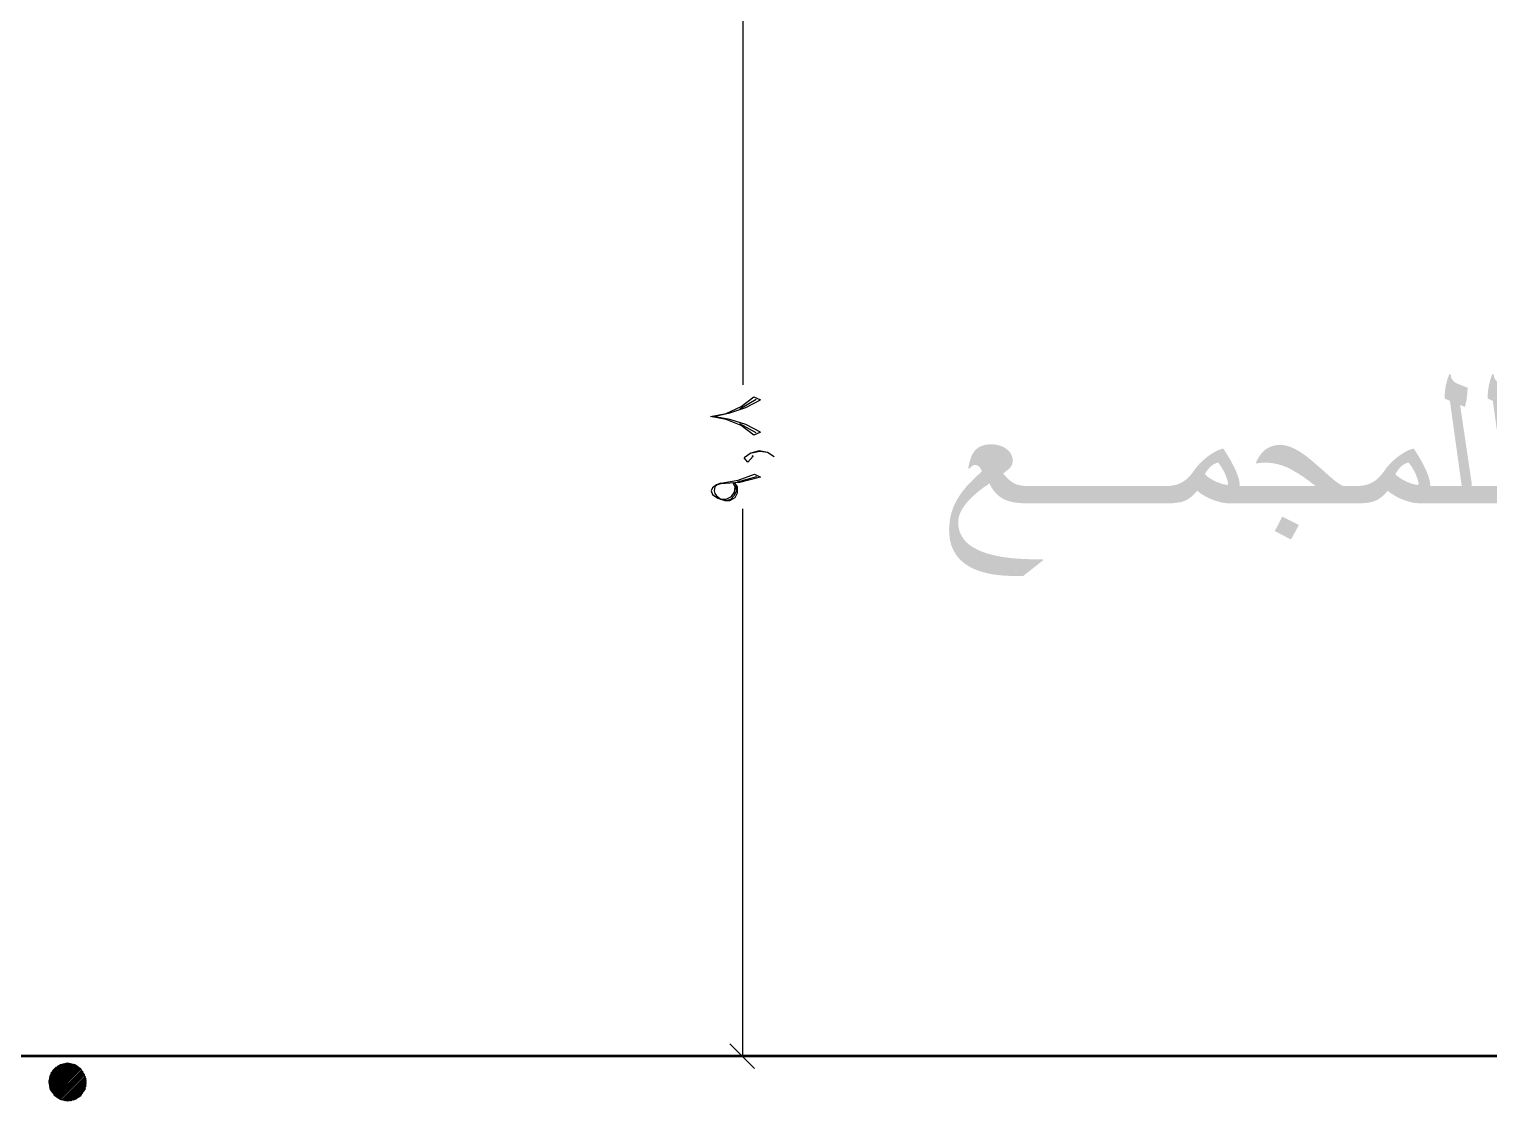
# Model space of a CAD drawing. Header units: metres. Extents: x -24.2 to 51.5, y -28.6 to 30.1.
# Drawn here: x -12.29 to -0.55, y -17.56 to -8.94 of the extents above; entities that cross this region are included whole.
import ezdxf

# ---------------------------------------------------------------- set-up
doc = ezdxf.new("R2010")
doc.units = ezdxf.units.M
for name, color, linetype in [('GF-BLACK', 250, 'Continuous'), ('GF-DIMS', 250, 'Continuous'), ('GF-TEXT-PDF', 200, 'Continuous')]:
    doc.layers.add(name, color=color, linetype=linetype)

msp = doc.modelspace()

# ---------------------------------------------------------------- hatches: boundary and pattern name
at = {"layer": 'GF-TEXT-PDF', "true_color": 0xbf00ff}
for points in [[(-0.683, -12.756), (-1.08, -12.756), (-1.08, -12.616), (-0.764, -12.616), (-0.859, -11.932), (-0.901, -11.913), (-0.901, -11.903), (-0.901, -11.893), (-0.901, -11.883), (-0.9, -11.873), (-0.899, -11.864), (-0.898, -11.854), (-0.897, -11.845), (-0.896, -11.836), (-0.895, -11.827), (-0.893, -11.818), (-0.892, -11.809), (-0.89, -11.799), (-0.887, -11.79), (-0.885, -11.78), (-0.882, -11.771), (-0.88, -11.761), (-0.877, -11.752), (-0.873, -11.743), (-0.87, -11.733), (-0.866, -11.724), (-0.863, -11.715), (-0.851, -11.724), (-0.85, -11.733), (-0.849, -11.741), (-0.846, -11.75), (-0.842, -11.757), (-0.838, -11.765), (-0.832, -11.771), (-0.825, -11.778), (-0.817, -11.783), (-0.808, -11.789), (-0.798, -11.794), (-0.789, -11.797), (-0.78, -11.801), (-0.771, -11.804), (-0.762, -11.808), (-0.753, -11.812), (-0.744, -11.815), (-0.735, -11.819), (-0.726, -11.822), (-0.717, -11.826), (-0.717, -11.835), (-0.717, -11.844), (-0.718, -11.853), (-0.718, -11.862), (-0.719, -11.872), (-0.72, -11.881), (-0.721, -11.891), (-0.722, -11.901), (-0.724, -11.911), (-0.725, -11.924), (-0.727, -11.935), (-0.73, -11.946), (-0.732, -11.955), (-0.734, -11.964), (-0.736, -11.972), (-0.739, -11.979), (-0.777, -11.966), (-0.683, -12.598)], [(-0.337, -12.756), (-0.734, -12.756), (-0.734, -12.616), (-0.418, -12.616), (-0.514, -11.932), (-0.555, -11.913), (-0.555, -11.903), (-0.555, -11.893), (-0.555, -11.883), (-0.554, -11.873), (-0.553, -11.864), (-0.552, -11.854), (-0.551, -11.845), (-0.55, -11.836), (-0.549, -11.827), (-0.547, -11.818), (-0.546, -11.809), (-0.544, -11.799), (-0.541, -11.79), (-0.539, -11.78), (-0.536, -11.771), (-0.534, -11.761), (-0.531, -11.752), (-0.527, -11.743), (-0.524, -11.733), (-0.521, -11.724), (-0.517, -11.715), (-0.505, -11.724), (-0.504, -11.733), (-0.503, -11.741), (-0.5, -11.75), (-0.496, -11.757), (-0.492, -11.765), (-0.486, -11.771), (-0.479, -11.778), (-0.471, -11.783), (-0.462, -11.789), (-0.452, -11.794), (-0.443, -11.797), (-0.434, -11.801), (-0.426, -11.804), (-0.416, -11.808), (-0.407, -11.812), (-0.398, -11.815), (-0.389, -11.819), (-0.38, -11.822), (-0.371, -11.826), (-0.371, -11.835), (-0.371, -11.844), (-0.372, -11.853), (-0.372, -11.862), (-0.373, -11.872), (-0.374, -11.881), (-0.375, -11.891), (-0.376, -11.901), (-0.378, -11.911), (-0.379, -11.924), (-0.381, -11.935), (-0.384, -11.946), (-0.386, -11.955), (-0.388, -11.964), (-0.39, -11.972), (-0.393, -11.979), (-0.431, -11.966), (-0.337, -12.598)], [(-4.13, -13.213), (-4.292, -13.341), (-4.305, -13.341), (-4.317, -13.341), (-4.329, -13.341), (-4.341, -13.341), (-4.352, -13.341), (-4.363, -13.341), (-4.374, -13.34), (-4.385, -13.34), (-4.396, -13.339), (-4.406, -13.339), (-4.417, -13.338), (-4.426, -13.338), (-4.436, -13.337), (-4.446, -13.337), (-4.455, -13.336), (-4.464, -13.335), (-4.473, -13.334), (-4.482, -13.334), (-4.49, -13.333), (-4.498, -13.332), (-4.506, -13.331), (-4.514, -13.33), (-4.521, -13.329), (-4.529, -13.328), (-4.542, -13.326), (-4.554, -13.323), (-4.567, -13.321), (-4.579, -13.318), (-4.591, -13.315), (-4.602, -13.312), (-4.614, -13.309), (-4.625, -13.306), (-4.636, -13.302), (-4.647, -13.299), (-4.657, -13.295), (-4.668, -13.291), (-4.678, -13.287), (-4.688, -13.283), (-4.697, -13.278), (-4.707, -13.274), (-4.716, -13.269), (-4.725, -13.264), (-4.733, -13.259), (-4.742, -13.254), (-4.75, -13.248), (-4.758, -13.243), (-4.766, -13.237), (-4.773, -13.231), (-4.782, -13.223), (-4.791, -13.215), (-4.8, -13.207), (-4.808, -13.198), (-4.816, -13.189), (-4.823, -13.18), (-4.83, -13.171), (-4.836, -13.161), (-4.842, -13.151), (-4.848, -13.141), (-4.853, -13.13), (-4.858, -13.12), (-4.863, -13.109), (-4.867, -13.098), (-4.871, -13.086), (-4.874, -13.074), (-4.877, -13.063), (-4.88, -13.05), (-4.882, -13.038), (-4.883, -13.025), (-4.885, -13.012), (-4.886, -12.999), (-4.886, -12.985), (-4.887, -12.972), (-4.887, -12.962), (-4.886, -12.952), (-4.886, -12.942), (-4.885, -12.932), (-4.884, -12.922), (-4.883, -12.913), (-4.882, -12.903), (-4.881, -12.893), (-4.879, -12.884), (-4.878, -12.874), (-4.876, -12.865), (-4.874, -12.856), (-4.872, -12.847), (-4.869, -12.838), (-4.867, -12.828), (-4.864, -12.819), (-4.861, -12.811), (-4.858, -12.802), (-4.855, -12.793), (-4.851, -12.784), (-4.848, -12.775), (-4.844, -12.767), (-4.84, -12.759), (-4.836, -12.751), (-4.832, -12.743), (-4.828, -12.735), (-4.824, -12.727), (-4.819, -12.719), (-4.814, -12.712), (-4.81, -12.704), (-4.804, -12.696), (-4.799, -12.688), (-4.794, -12.68), (-4.788, -12.672), (-4.782, -12.664), (-4.776, -12.656), (-4.77, -12.648), (-4.763, -12.64), (-4.756, -12.632), (-4.75, -12.624), (-4.743, -12.616), (-4.739, -12.612), (-4.734, -12.607), (-4.73, -12.602), (-4.724, -12.597), (-4.719, -12.591), (-4.713, -12.585), (-4.707, -12.579), (-4.7, -12.572), (-4.693, -12.565), (-4.686, -12.558), (-4.678, -12.551), (-4.67, -12.543), (-4.662, -12.535), (-4.653, -12.526), (-4.644, -12.518), (-4.634, -12.509), (-4.624, -12.499), (-4.628, -12.489), (-4.632, -12.48), (-4.636, -12.472), (-4.642, -12.465), (-4.647, -12.46), (-4.655, -12.454), (-4.663, -12.45), (-4.671, -12.448), (-4.679, -12.447), (-4.686, -12.448), (-4.693, -12.45), (-4.7, -12.454), (-4.707, -12.459), (-4.713, -12.466), (-4.72, -12.474), (-4.734, -12.474), (-4.731, -12.462), (-4.729, -12.45), (-4.726, -12.438), (-4.723, -12.427), (-4.721, -12.417), (-4.718, -12.408), (-4.715, -12.399), (-4.712, -12.39), (-4.71, -12.383), (-4.707, -12.376), (-4.704, -12.369), (-4.701, -12.363), (-4.698, -12.358), (-4.693, -12.35), (-4.688, -12.343), (-4.683, -12.336), (-4.677, -12.329), (-4.671, -12.323), (-4.664, -12.317), (-4.657, -12.312), (-4.65, -12.307), (-4.643, -12.302), (-4.635, -12.298), (-4.627, -12.295), (-4.618, -12.292), (-4.61, -12.289), (-4.601, -12.287), (-4.591, -12.285), (-4.581, -12.283), (-4.571, -12.282), (-4.561, -12.281), (-4.55, -12.281), (-4.54, -12.281), (-4.53, -12.282), (-4.519, -12.283), (-4.51, -12.284), (-4.5, -12.286), (-4.491, -12.288), (-4.481, -12.291), (-4.473, -12.294), (-4.464, -12.297), (-4.455, -12.301), (-4.447, -12.305), (-4.439, -12.31), (-4.431, -12.315), (-4.423, -12.321), (-4.416, -12.327), (-4.409, -12.333), (-4.402, -12.34), (-4.397, -12.347), (-4.392, -12.354), (-4.388, -12.362), (-4.384, -12.37), (-4.381, -12.378), (-4.379, -12.386), (-4.377, -12.395), (-4.376, -12.404), (-4.376, -12.413), (-4.376, -12.422), (-4.378, -12.432), (-4.38, -12.441), (-4.383, -12.449), (-4.388, -12.457), (-4.393, -12.465), (-4.399, -12.472), (-4.406, -12.479), (-4.415, -12.487), (-4.424, -12.493), (-4.432, -12.5), (-4.439, -12.506), (-4.446, -12.511), (-4.452, -12.516), (-4.445, -12.525), (-4.437, -12.533), (-4.43, -12.541), (-4.423, -12.549), (-4.415, -12.556), (-4.408, -12.563), (-4.401, -12.569), (-4.394, -12.575), (-4.387, -12.58), (-4.38, -12.585), (-4.373, -12.589), (-4.366, -12.593), (-4.358, -12.597), (-4.35, -12.601), (-4.342, -12.604), (-4.333, -12.607), (-4.324, -12.609), (-4.314, -12.611), (-4.305, -12.613), (-4.295, -12.614), (-4.284, -12.615), (-4.273, -12.616), (-4.262, -12.616), (-4.188, -12.616), (-4.188, -12.756), (-4.262, -12.756), (-4.275, -12.756), (-4.286, -12.755), (-4.298, -12.755), (-4.309, -12.754), (-4.32, -12.753), (-4.331, -12.752), (-4.342, -12.751), (-4.352, -12.75), (-4.362, -12.748), (-4.372, -12.747), (-4.381, -12.745), (-4.39, -12.742), (-4.399, -12.74), (-4.408, -12.738), (-4.416, -12.735), (-4.424, -12.732), (-4.432, -12.729), (-4.439, -12.726), (-4.446, -12.722), (-4.453, -12.719), (-4.461, -12.714), (-4.469, -12.709), (-4.477, -12.704), (-4.484, -12.699), (-4.491, -12.693), (-4.498, -12.687), (-4.505, -12.68), (-4.511, -12.673), (-4.518, -12.666), (-4.524, -12.658), (-4.53, -12.651), (-4.536, -12.642), (-4.542, -12.634), (-4.547, -12.625), (-4.552, -12.616), (-4.558, -12.606), (-4.562, -12.596), (-4.571, -12.602), (-4.579, -12.607), (-4.587, -12.613), (-4.595, -12.618), (-4.603, -12.624), (-4.611, -12.629), (-4.618, -12.635), (-4.626, -12.64), (-4.633, -12.646), (-4.641, -12.652), (-4.648, -12.657), (-4.655, -12.663), (-4.662, -12.669), (-4.669, -12.675), (-4.677, -12.682), (-4.685, -12.689), (-4.693, -12.696), (-4.701, -12.704), (-4.708, -12.711), (-4.716, -12.718), (-4.723, -12.725), (-4.729, -12.732), (-4.736, -12.739), (-4.742, -12.747), (-4.748, -12.754), (-4.754, -12.761), (-4.759, -12.768), (-4.764, -12.775), (-4.769, -12.782), (-4.775, -12.791), (-4.781, -12.8), (-4.786, -12.809), (-4.791, -12.819), (-4.796, -12.828), (-4.799, -12.837), (-4.803, -12.846), (-4.806, -12.855), (-4.808, -12.864), (-4.811, -12.872), (-4.812, -12.881), (-4.813, -12.89), (-4.814, -12.899), (-4.814, -12.907), (-4.814, -12.919), (-4.813, -12.93), (-4.812, -12.94), (-4.81, -12.951), (-4.808, -12.961), (-4.806, -12.972), (-4.803, -12.982), (-4.799, -12.991), (-4.795, -13.001), (-4.791, -13.01), (-4.786, -13.019), (-4.78, -13.028), (-4.774, -13.037), (-4.768, -13.045), (-4.761, -13.054), (-4.754, -13.062), (-4.746, -13.07), (-4.738, -13.077), (-4.729, -13.085), (-4.72, -13.092), (-4.71, -13.099), (-4.7, -13.106), (-4.689, -13.112), (-4.678, -13.118), (-4.669, -13.123), (-4.66, -13.128), (-4.651, -13.132), (-4.641, -13.136), (-4.631, -13.141), (-4.621, -13.145), (-4.611, -13.149), (-4.6, -13.152), (-4.589, -13.156), (-4.578, -13.16), (-4.566, -13.163), (-4.554, -13.166), (-4.542, -13.17), (-4.53, -13.173), (-4.517, -13.175), (-4.504, -13.178), (-4.491, -13.181), (-4.478, -13.183), (-4.464, -13.186), (-4.45, -13.188), (-4.436, -13.19), (-4.421, -13.192), (-4.406, -13.194), (-4.391, -13.196), (-4.383, -13.197), (-4.375, -13.197), (-4.366, -13.198), (-4.357, -13.199), (-4.348, -13.2), (-4.339, -13.2), (-4.329, -13.201), (-4.319, -13.202), (-4.31, -13.202), (-4.299, -13.203), (-4.289, -13.203), (-4.278, -13.204), (-4.267, -13.204), (-4.256, -13.204), (-4.245, -13.205), (-4.233, -13.205), (-4.222, -13.205), (-4.21, -13.206), (-4.197, -13.206), (-4.185, -13.206), (-4.172, -13.206), (-4.159, -13.206), (-4.146, -13.206), (-4.133, -13.206)], [(-1.666, -12.756), (-2.596, -12.756), (-2.596, -12.616), (-1.94, -12.616), (-1.949, -12.609), (-1.958, -12.602), (-1.967, -12.595), (-1.975, -12.589), (-1.984, -12.583), (-1.992, -12.576), (-2, -12.57), (-2.008, -12.565), (-2.016, -12.559), (-2.023, -12.554), (-2.031, -12.548), (-2.038, -12.543), (-2.045, -12.538), (-2.052, -12.534), (-2.059, -12.529), (-2.065, -12.525), (-2.072, -12.52), (-2.078, -12.516), (-2.088, -12.511), (-2.097, -12.505), (-2.106, -12.5), (-2.115, -12.494), (-2.124, -12.49), (-2.132, -12.485), (-2.141, -12.48), (-2.15, -12.476), (-2.158, -12.472), (-2.166, -12.468), (-2.174, -12.464), (-2.183, -12.461), (-2.191, -12.458), (-2.198, -12.455), (-2.206, -12.452), (-2.216, -12.449), (-2.225, -12.446), (-2.234, -12.443), (-2.244, -12.441), (-2.253, -12.439), (-2.262, -12.437), (-2.272, -12.435), (-2.281, -12.433), (-2.291, -12.432), (-2.3, -12.431), (-2.31, -12.43), (-2.319, -12.43), (-2.329, -12.429), (-2.338, -12.429), (-2.347, -12.429), (-2.356, -12.429), (-2.366, -12.43), (-2.375, -12.43), (-2.384, -12.431), (-2.393, -12.432), (-2.402, -12.433), (-2.412, -12.434), (-2.421, -12.435), (-2.417, -12.425), (-2.413, -12.416), (-2.408, -12.406), (-2.404, -12.398), (-2.399, -12.389), (-2.394, -12.381), (-2.389, -12.373), (-2.383, -12.365), (-2.378, -12.358), (-2.372, -12.351), (-2.366, -12.345), (-2.36, -12.339), (-2.353, -12.332), (-2.346, -12.326), (-2.338, -12.321), (-2.331, -12.316), (-2.323, -12.311), (-2.315, -12.307), (-2.306, -12.303), (-2.298, -12.299), (-2.289, -12.296), (-2.28, -12.293), (-2.271, -12.291), (-2.261, -12.289), (-2.252, -12.288), (-2.242, -12.287), (-2.232, -12.286), (-2.221, -12.286), (-2.214, -12.286), (-2.206, -12.287), (-2.199, -12.288), (-2.191, -12.289), (-2.183, -12.29), (-2.175, -12.292), (-2.166, -12.294), (-2.158, -12.297), (-2.149, -12.3), (-2.141, -12.303), (-2.132, -12.306), (-2.123, -12.31), (-2.114, -12.314), (-2.105, -12.319), (-2.096, -12.324), (-2.086, -12.329), (-2.077, -12.334), (-2.067, -12.34), (-2.058, -12.346), (-2.048, -12.353), (-2.038, -12.36), (-2.028, -12.367), (-2.023, -12.37), (-2.018, -12.374), (-2.013, -12.378), (-2.007, -12.382), (-2.001, -12.387), (-1.995, -12.392), (-1.989, -12.397), (-1.983, -12.402), (-1.976, -12.407), (-1.969, -12.413), (-1.962, -12.419), (-1.955, -12.425), (-1.947, -12.432), (-1.939, -12.439), (-1.931, -12.446), (-1.923, -12.453), (-1.914, -12.461), (-1.905, -12.468), (-1.896, -12.476), (-1.887, -12.485), (-1.877, -12.493), (-1.867, -12.502), (-1.857, -12.511), (-1.847, -12.52), (-1.835, -12.53), (-1.825, -12.54), (-1.814, -12.549), (-1.804, -12.557), (-1.795, -12.565), (-1.786, -12.573), (-1.777, -12.579), (-1.769, -12.585), (-1.761, -12.591), (-1.754, -12.596), (-1.747, -12.601), (-1.74, -12.605), (-1.734, -12.608), (-1.729, -12.611), (-1.724, -12.613), (-1.719, -12.615), (-1.715, -12.616), (-1.666, -12.616)], [(-3.982, -12.756), (-4.244, -12.756), (-4.244, -12.616), (-3.982, -12.616)], [(-3.784, -12.756), (-4.046, -12.756), (-4.046, -12.616), (-3.784, -12.616)], [(-3.57, -12.756), (-3.832, -12.756), (-3.832, -12.616), (-3.57, -12.616)], [(-3.372, -12.756), (-3.634, -12.756), (-3.634, -12.616), (-3.372, -12.616)], [(-3.191, -12.756), (-3.453, -12.756), (-3.453, -12.616), (-3.191, -12.616)], [(-2.074, -12.93), (-2.137, -13.047), (-2.267, -12.979), (-2.208, -12.862)]]:
    msp.add_hatch(color=200, dxfattribs=at).paths.add_polyline_path(points)
h = msp.add_hatch(color=200, dxfattribs=at)
h.paths.add_polyline_path([(-2.549, -12.756), (-2.633, -12.756), (-2.641, -12.756), (-2.65, -12.755), (-2.658, -12.754), (-2.667, -12.753), (-2.676, -12.752), (-2.685, -12.751), (-2.695, -12.749), (-2.704, -12.747), (-2.714, -12.744), (-2.724, -12.741), (-2.734, -12.738), (-2.744, -12.735), (-2.754, -12.732), (-2.764, -12.728), (-2.773, -12.724), (-2.783, -12.72), (-2.792, -12.716), (-2.801, -12.712), (-2.81, -12.708), (-2.819, -12.703), (-2.828, -12.698), (-2.836, -12.693), (-2.844, -12.688), (-2.853, -12.683), (-2.861, -12.678), (-2.869, -12.672), (-2.877, -12.666), (-2.884, -12.66), (-2.892, -12.654), (-2.899, -12.663), (-2.906, -12.671), (-2.913, -12.679), (-2.921, -12.686), (-2.928, -12.693), (-2.935, -12.7), (-2.943, -12.706), (-2.95, -12.711), (-2.957, -12.717), (-2.965, -12.722), (-2.972, -12.726), (-2.98, -12.73), (-2.987, -12.734), (-2.994, -12.736), (-3.001, -12.739), (-3.008, -12.742), (-3.016, -12.744), (-3.024, -12.746), (-3.033, -12.748), (-3.042, -12.749), (-3.052, -12.751), (-3.061, -12.752), (-3.072, -12.753), (-3.082, -12.754), (-3.093, -12.755), (-3.105, -12.755), (-3.117, -12.756), (-3.129, -12.756), (-3.254, -12.756), (-3.254, -12.616), (-3.131, -12.616), (-3.121, -12.616), (-3.111, -12.615), (-3.101, -12.614), (-3.091, -12.613), (-3.081, -12.611), (-3.072, -12.609), (-3.062, -12.607), (-3.053, -12.604), (-3.044, -12.601), (-3.035, -12.597), (-3.026, -12.593), (-3.018, -12.589), (-3.009, -12.584), (-3.001, -12.579), (-2.994, -12.574), (-2.987, -12.569), (-2.979, -12.563), (-2.972, -12.557), (-2.966, -12.551), (-2.959, -12.544), (-2.952, -12.537), (-2.946, -12.53), (-2.939, -12.522), (-2.933, -12.514), (-2.927, -12.506), (-2.921, -12.498), (-2.915, -12.49), (-2.909, -12.482), (-2.904, -12.474), (-2.898, -12.467), (-2.892, -12.46), (-2.885, -12.452), (-2.879, -12.445), (-2.873, -12.438), (-2.866, -12.431), (-2.859, -12.425), (-2.852, -12.418), (-2.845, -12.411), (-2.838, -12.405), (-2.831, -12.399), (-2.823, -12.392), (-2.816, -12.386), (-2.808, -12.38), (-2.8, -12.374), (-2.791, -12.368), (-2.782, -12.362), (-2.773, -12.356), (-2.764, -12.351), (-2.755, -12.345), (-2.747, -12.341), (-2.738, -12.336), (-2.73, -12.332), (-2.722, -12.328), (-2.713, -12.325), (-2.705, -12.322), (-2.697, -12.319), (-2.689, -12.317), (-2.682, -12.315), (-2.676, -12.324), (-2.67, -12.334), (-2.664, -12.343), (-2.658, -12.352), (-2.653, -12.361), (-2.647, -12.369), (-2.642, -12.378), (-2.637, -12.387), (-2.632, -12.395), (-2.627, -12.404), (-2.622, -12.412), (-2.618, -12.42), (-2.613, -12.428), (-2.609, -12.436), (-2.605, -12.444), (-2.601, -12.452), (-2.597, -12.459), (-2.593, -12.467), (-2.588, -12.478), (-2.583, -12.489), (-2.578, -12.5), (-2.574, -12.511), (-2.57, -12.521), (-2.566, -12.531), (-2.563, -12.541), (-2.56, -12.55), (-2.557, -12.559), (-2.555, -12.568), (-2.553, -12.577), (-2.552, -12.585), (-2.551, -12.593), (-2.55, -12.601), (-2.549, -12.609), (-2.549, -12.616)])
h.paths.add_polyline_path([(-2.642, -12.597), (-2.644, -12.588), (-2.646, -12.579), (-2.649, -12.569), (-2.652, -12.56), (-2.655, -12.551), (-2.658, -12.542), (-2.662, -12.533), (-2.665, -12.524), (-2.669, -12.515), (-2.674, -12.506), (-2.678, -12.498), (-2.682, -12.49), (-2.686, -12.483), (-2.69, -12.475), (-2.695, -12.467), (-2.7, -12.459), (-2.706, -12.451), (-2.711, -12.444), (-2.717, -12.436), (-2.723, -12.428), (-2.732, -12.43), (-2.741, -12.433), (-2.75, -12.437), (-2.758, -12.441), (-2.766, -12.446), (-2.774, -12.452), (-2.781, -12.457), (-2.788, -12.464), (-2.792, -12.468), (-2.797, -12.474), (-2.802, -12.48), (-2.807, -12.486), (-2.813, -12.494), (-2.818, -12.502), (-2.824, -12.511), (-2.83, -12.521), (-2.824, -12.527), (-2.818, -12.532), (-2.812, -12.538), (-2.806, -12.543), (-2.799, -12.548), (-2.791, -12.553), (-2.783, -12.558), (-2.775, -12.563), (-2.766, -12.568), (-2.757, -12.573), (-2.748, -12.577), (-2.739, -12.582), (-2.729, -12.586), (-2.72, -12.589), (-2.711, -12.593), (-2.701, -12.596), (-2.692, -12.599), (-2.683, -12.601), (-2.675, -12.603), (-2.666, -12.605), (-2.657, -12.607), (-2.649, -12.608)])
h = msp.add_hatch(color=200, dxfattribs=at)
h.paths.add_polyline_path([(-1.017, -12.756), (-1.101, -12.756), (-1.109, -12.756), (-1.117, -12.755), (-1.126, -12.754), (-1.135, -12.753), (-1.144, -12.752), (-1.153, -12.751), (-1.163, -12.749), (-1.172, -12.747), (-1.182, -12.744), (-1.192, -12.741), (-1.202, -12.738), (-1.212, -12.735), (-1.222, -12.732), (-1.232, -12.728), (-1.241, -12.724), (-1.251, -12.72), (-1.26, -12.716), (-1.269, -12.712), (-1.278, -12.708), (-1.287, -12.703), (-1.295, -12.698), (-1.304, -12.693), (-1.312, -12.688), (-1.321, -12.683), (-1.329, -12.678), (-1.337, -12.672), (-1.344, -12.666), (-1.352, -12.66), (-1.36, -12.654), (-1.367, -12.663), (-1.374, -12.671), (-1.381, -12.679), (-1.389, -12.686), (-1.396, -12.693), (-1.403, -12.7), (-1.41, -12.706), (-1.418, -12.711), (-1.425, -12.717), (-1.433, -12.722), (-1.44, -12.726), (-1.447, -12.73), (-1.455, -12.734), (-1.462, -12.736), (-1.469, -12.739), (-1.476, -12.742), (-1.484, -12.744), (-1.492, -12.746), (-1.501, -12.748), (-1.51, -12.749), (-1.52, -12.751), (-1.529, -12.752), (-1.54, -12.753), (-1.55, -12.754), (-1.561, -12.755), (-1.573, -12.755), (-1.585, -12.756), (-1.597, -12.756), (-1.722, -12.756), (-1.722, -12.616), (-1.599, -12.616), (-1.589, -12.616), (-1.579, -12.615), (-1.569, -12.614), (-1.559, -12.613), (-1.549, -12.611), (-1.54, -12.609), (-1.53, -12.607), (-1.521, -12.604), (-1.512, -12.601), (-1.503, -12.597), (-1.494, -12.593), (-1.486, -12.589), (-1.477, -12.584), (-1.469, -12.579), (-1.462, -12.574), (-1.454, -12.569), (-1.447, -12.563), (-1.44, -12.557), (-1.434, -12.551), (-1.427, -12.544), (-1.42, -12.537), (-1.414, -12.53), (-1.407, -12.522), (-1.401, -12.514), (-1.395, -12.506), (-1.389, -12.498), (-1.383, -12.49), (-1.377, -12.482), (-1.372, -12.474), (-1.366, -12.467), (-1.36, -12.46), (-1.353, -12.452), (-1.347, -12.445), (-1.341, -12.438), (-1.334, -12.431), (-1.327, -12.425), (-1.32, -12.418), (-1.313, -12.411), (-1.306, -12.405), (-1.299, -12.399), (-1.291, -12.392), (-1.284, -12.386), (-1.276, -12.38), (-1.268, -12.374), (-1.259, -12.368), (-1.25, -12.362), (-1.241, -12.356), (-1.232, -12.351), (-1.223, -12.345), (-1.215, -12.341), (-1.206, -12.336), (-1.198, -12.332), (-1.189, -12.328), (-1.181, -12.325), (-1.173, -12.322), (-1.165, -12.319), (-1.157, -12.317), (-1.15, -12.315), (-1.144, -12.324), (-1.138, -12.334), (-1.132, -12.343), (-1.126, -12.352), (-1.121, -12.361), (-1.115, -12.369), (-1.11, -12.378), (-1.105, -12.387), (-1.1, -12.395), (-1.095, -12.404), (-1.09, -12.412), (-1.086, -12.42), (-1.081, -12.428), (-1.077, -12.436), (-1.073, -12.444), (-1.069, -12.452), (-1.065, -12.459), (-1.061, -12.467), (-1.056, -12.478), (-1.051, -12.489), (-1.046, -12.5), (-1.042, -12.511), (-1.038, -12.521), (-1.034, -12.531), (-1.031, -12.541), (-1.028, -12.55), (-1.025, -12.559), (-1.023, -12.568), (-1.021, -12.577), (-1.02, -12.585), (-1.018, -12.593), (-1.018, -12.601), (-1.017, -12.609), (-1.017, -12.616)])
h.paths.add_polyline_path([(-1.109, -12.597), (-1.112, -12.588), (-1.114, -12.579), (-1.117, -12.569), (-1.12, -12.56), (-1.123, -12.551), (-1.126, -12.542), (-1.13, -12.533), (-1.133, -12.524), (-1.137, -12.515), (-1.142, -12.506), (-1.145, -12.498), (-1.149, -12.49), (-1.154, -12.483), (-1.158, -12.475), (-1.163, -12.467), (-1.168, -12.459), (-1.173, -12.451), (-1.179, -12.444), (-1.185, -12.436), (-1.191, -12.428), (-1.2, -12.43), (-1.209, -12.433), (-1.218, -12.437), (-1.226, -12.441), (-1.234, -12.446), (-1.242, -12.452), (-1.249, -12.457), (-1.256, -12.464), (-1.26, -12.468), (-1.265, -12.474), (-1.27, -12.48), (-1.275, -12.486), (-1.28, -12.494), (-1.286, -12.502), (-1.292, -12.511), (-1.298, -12.521), (-1.292, -12.527), (-1.286, -12.532), (-1.28, -12.538), (-1.273, -12.543), (-1.266, -12.548), (-1.259, -12.553), (-1.251, -12.558), (-1.243, -12.563), (-1.234, -12.568), (-1.225, -12.573), (-1.216, -12.577), (-1.206, -12.582), (-1.197, -12.586), (-1.188, -12.589), (-1.179, -12.593), (-1.169, -12.596), (-1.16, -12.599), (-1.151, -12.601), (-1.143, -12.603), (-1.134, -12.605), (-1.125, -12.607), (-1.117, -12.608)])

# ---------------------------------------------------------------- linework, layer by layer
at = {"layer": 'GF-BLACK', "lineweight": 50, "true_color": 0x000000}
msp.add_line((-13.559, -17.198), (11.097, -17.198), dxfattribs=at)
at = {"layer": 'GF-BLACK', "lineweight": 25, "true_color": 0x000000}
for p, q in [((-11.99, -17.258), (-12.129, -17.397)), ((-12.129, -17.403), (-11.984, -17.258)), ((-11.978, -17.258), (-12.129, -17.409)), ((-11.972, -17.258), (-12.129, -17.415)), ((-11.966, -17.258), (-12.129, -17.421)), ((-12.123, -17.367), (-12.021, -17.265)), ((-12.123, -17.373), (-12.015, -17.265)), ((-12.123, -17.379), (-12.009, -17.265)), ((-12.002, -17.265), (-12.123, -17.385)), ((-12.123, -17.391), (-11.996, -17.265)), ((-11.954, -17.265), (-12.123, -17.433)), ((-11.948, -17.265), (-12.123, -17.44)), ((-11.942, -17.265), (-12.123, -17.446)), ((-11.936, -17.265), (-12.123, -17.452)), ((-12.117, -17.355), (-12.033, -17.271)), ((-11.93, -17.271), (-12.117, -17.458)), ((-12.111, -17.47), (-11.918, -17.271)), ((-12.111, -17.337), (-12.051, -17.277)), ((-12.111, -17.349), (-12.039, -17.277)), ((-12.111, -17.482), (-11.906, -17.277)), ((-12.105, -17.331), (-12.057, -17.283)), ((-12.105, -17.488), (-11.9, -17.283)), ((-12.105, -17.494), (-11.894, -17.283)), ((-12.099, -17.319), (-12.069, -17.289)), ((-11.894, -17.289), (-12.099, -17.494)), ((-11.888, -17.289), (-12.099, -17.5)), ((-12.093, -17.5), (-11.888, -17.295)), ((-12.093, -17.506), (-11.882, -17.295)), ((-12.087, -17.512), (-11.876, -17.301)), ((-12.087, -17.518), (-11.87, -17.301)), ((-12.075, -17.524), (-11.864, -17.313)), ((-12.069, -17.53), (-11.858, -17.319)), ((-12.063, -17.53), (-11.858, -17.325)), ((-11.852, -17.325), (-12.063, -17.536)), ((-11.846, -17.337), (-12.051, -17.542)), ((-12.045, -17.548), (-11.84, -17.343)), ((-11.84, -17.349), (-12.039, -17.548)), ((-11.84, -17.349), (-12.033, -17.548)), ((-11.84, -17.355), (-12.033, -17.548)), ((-11.834, -17.361), (-12.027, -17.554)), ((-11.834, -17.367), (-12.021, -17.554)), ((-12.015, -17.554), (-11.834, -17.373)), ((-11.827, -17.385), (-12.002, -17.56)), ((-11.827, -17.391), (-11.996, -17.56)), ((-11.99, -17.56), (-11.827, -17.397)), ((-11.827, -17.403), (-11.984, -17.56)), ((-11.827, -17.409), (-11.978, -17.56)), ((-11.827, -17.415), (-11.972, -17.56)), ((-11.966, -17.56), (-11.827, -17.421)), ((-11.827, -17.427), (-11.96, -17.56)), ((-11.954, -17.56), (-11.827, -17.433)), ((-11.948, -17.56), (-11.827, -17.44)), ((-11.936, -17.554), (-11.834, -17.452)), ((-11.93, -17.554), (-11.834, -17.458)), ((-11.924, -17.548), (-11.834, -17.464)), ((-11.918, -17.548), (-11.84, -17.47)), ((-11.912, -17.548), (-11.84, -17.476)), ((-11.906, -17.542), (-11.846, -17.482)), ((-11.9, -17.536), (-11.852, -17.488)), ((-11.888, -17.53), (-11.858, -17.5))]:
    msp.add_line(p, q, dxfattribs=at)
for points in [[(-11.827, -17.409), (-11.84, -17.355), (-11.87, -17.307), (-11.918, -17.271), (-11.978, -17.258), (-12.033, -17.271), (-12.081, -17.307), (-12.117, -17.355), (-12.129, -17.409), (-12.117, -17.47), (-12.081, -17.518), (-12.033, -17.548), (-11.978, -17.56), (-11.918, -17.548), (-11.87, -17.518), (-11.84, -17.47)], [(-11.96, -17.258), (-12.123, -17.427)], [(-12.027, -17.271), (-12.117, -17.361)], [(-11.912, -17.277), (-12.111, -17.476)], [(-11.87, -17.307), (-12.081, -17.518)], [(-11.852, -17.331), (-12.057, -17.536)], [(-11.846, -17.337), (-12.045, -17.542)], [(-12.009, -17.554), (-11.827, -17.379)], [(-11.834, -17.44), (-11.942, -17.554)]]:
    msp.add_lwpolyline(points, close=True, dxfattribs=at)
msp.add_lwpolyline([(-11.924, -17.271), (-12.117, -17.464), (-11.918, -17.271), (-12.117, -17.47)], dxfattribs=at)
at = {"layer": 'GF-DIMS', "lineweight": 25, "true_color": 0x000000}
for p, q in [((-6.547, -7.398), (-6.547, -11.803)), ((-6.571, -11.996), (-6.439, -11.918)), ((-6.439, -12.19), (-6.571, -12.117)), ((-6.59, -12.582), (-6.433, -12.54)), ((-6.547, -17.198), (-6.547, -12.799)), ((-6.65, -17.102), (-6.451, -17.301))]:
    msp.add_line(p, q, dxfattribs=at)
for points in [[(-6.403, -12.184), (-6.457, -12.208), (-6.559, -12.129), (-6.68, -12.081), (-6.807, -12.057), (-6.68, -12.033), (-6.559, -11.978), (-6.457, -11.9), (-6.403, -11.924)], [(-6.783, -12.057), (-6.65, -12.027), (-6.523, -11.984), (-6.403, -11.924)], [(-6.403, -12.184), (-6.523, -12.123), (-6.65, -12.081), (-6.783, -12.057)], [(-6.348, -12.346), (-6.415, -12.334), (-6.481, -12.352), (-6.535, -12.389)], [(-6.475, -12.371), (-6.463, -12.377), (-6.505, -12.425), (-6.535, -12.389)], [(-6.294, -12.383), (-6.348, -12.346), (-6.409, -12.34), (-6.475, -12.352)], [(-6.722, -12.594), (-6.584, -12.57), (-6.451, -12.521), (-6.403, -12.546), (-6.571, -12.588), (-6.722, -12.6), (-6.753, -12.606), (-6.771, -12.624), (-6.777, -12.654), (-6.771, -12.678), (-6.759, -12.696), (-6.722, -12.721), (-6.68, -12.721), (-6.638, -12.702), (-6.614, -12.666), (-6.608, -12.624), (-6.626, -12.588)], [(-6.789, -12.63), (-6.801, -12.654), (-6.789, -12.684)], [(-6.722, -12.594), (-6.759, -12.606), (-6.789, -12.63)], [(-6.692, -12.733), (-6.65, -12.733), (-6.608, -12.709), (-6.59, -12.672), (-6.59, -12.624), (-6.614, -12.588)], [(-6.68, -12.733), (-6.644, -12.721), (-6.614, -12.69), (-6.596, -12.654), (-6.602, -12.612)], [(-6.789, -12.684), (-6.746, -12.715), (-6.692, -12.733)]]:
    msp.add_lwpolyline(points, dxfattribs=at)

doc.saveas('drawing.dxf')
